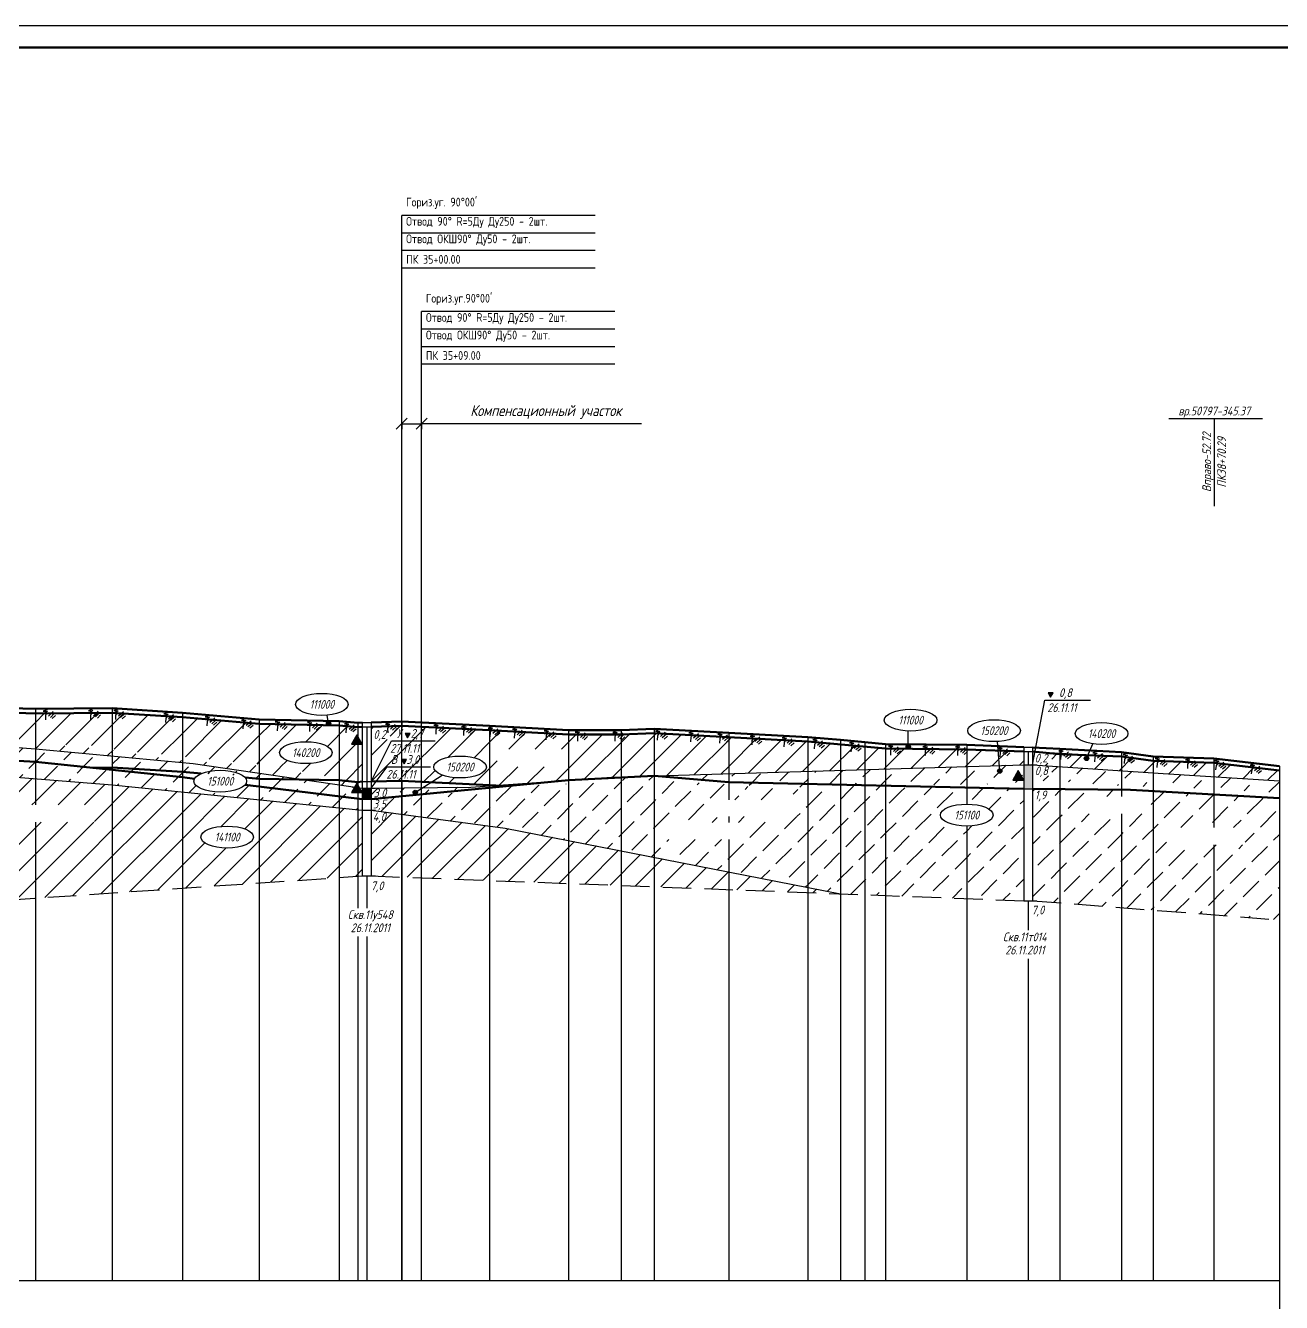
# Model space of a CAD drawing. Extents: x 0 to 1701, y -42 to 613.
# Drawn here: x 778.3 to 1064.5, y 322 to 613 of the extents above; entities that cross this region are included whole.
import ezdxf
from ezdxf import colors
from ezdxf.entities.mleader import LeaderData, LeaderLine
from ezdxf.enums import TextEntityAlignment as Align
from ezdxf.math import Vec2, Vec3

# ---------------------------------------------------------------- set-up
doc = ezdxf.new("R2010")
doc.units = 0
doc.linetypes.add('ИИ27003', pattern=[9.5, 6.5, -3])
for name, color, linetype, lineweight in [('ИИ_ГЕОЛОГИЯ_025', 7, 'Continuous', 25), ('ИИ_ГЕОЛОГИЯ_050', 7, 'Continuous', 50), ('ИИ_ОФОРМЛЕНИЕ_025', 7, 'Continuous', 25), ('ИИ_ПРОФИЛЬ_025', 7, 'Continuous', 25)]:
    doc.layers.add(name, color=color, linetype=linetype, lineweight=lineweight)
doc.layers.add('Профиль', color=7, linetype='Continuous')
doc.layers.add('ТХ-Л', color=140, linetype='Continuous')
doc.styles.add('VNIPISIMPLEXCUR', font='simplex.shx', dxfattribs={"width": 0.8, "oblique": 15})
doc.linetypes.add('ИИ27001', pattern='A,2.5,[1,3dservice.shx,S=1.85,R=180.00002,X=0,Y=0],2.5,-1', length=6)
doc.linetypes.add('ИИ27005', pattern='A,2.5,[1,3dservice.shx,S=1.85,R=180.00002,X=0,Y=0],2.5,-2,[4,3dservice.shx,S=0.5,R=0,X=0,Y=0],-2', length=9)
doc.dimstyles.new('ИИ-1000-м-dm$0', dxfattribs={"dimtxt": 2.5, "dimasz": 2.5, "dimexe": 1.25, "dimexo": 0, "dimgap": 1, "dimtad": 1, "dimtoh": 1, "dimzin": 1, "dimdsep": 46, "dimtxsty": 'VNIPISIMPLEXCUR', "dimblk": 'OBLIQUE', "dimcen": 2.5, "dimaunit": 1, "dimazin": 0, "dimtfac": 1, "dimtmove": 1, "dimatfit": 2, "dimfxl": 1, "dimarcsym": 0})
pattern_1 = [(45, (-26.376, -40.787), (-3, 3), [])]
pattern_2 = [(45, (-23.376, -40.787), (-3, 3), [5, -2])]

# ---------------------------------------------------------------- blocks, each defined once
blk = doc.blocks.new('ИИ03А2Х4')
at = {"color": 0, "linetype": 'Continuous', "lineweight": 25}
blk.add_lwpolyline([(0, 0), (0, 594), (1682, 594), (1682, 0)], close=True, dxfattribs=at)
at = {"color": 0, "linetype": 'Continuous', "lineweight": 50}
blk.add_lwpolyline([(20, 5), (20, 589), (1677, 589), (1677, 5)], close=True, dxfattribs=at)
at = {"color": 0, "linetype": 'Continuous', "style": 'VNIPISIMPLEXCUR', "oblique": 15, "width": 0.8, "flags": 8}
blk.add_attdef('FORMAT', text='', height=2.5, dxfattribs=at).set_placement((1677, 1.25), align=Align.RIGHT)
blk = doc.blocks.new('ИИ25020')
at = {"color": 0, "linetype": 'Continuous', "lineweight": 25}
blk.add_ellipse((0, 0), major_axis=(-6, 0), ratio=0.416667, dxfattribs=at)
at = {"color": 0, "linetype": 'Continuous', "style": 'VNIPISIMPLEXCUR', "oblique": 15, "width": 0.75}
blk.add_attdef('INDEX', text='', height=2, dxfattribs=at).set_placement((0, 0), align=Align.MIDDLE_CENTER)
blk = doc.blocks.new('ИИ25023')
at = {"linetype": 'Continuous', "lineweight": 25}
blk.add_hatch(color=0, dxfattribs=at).paths.add_polyline_path([(1.9, 1.7), (0.75, 1.7), (1.33, 0.7)])
at = {"color": 0, "linetype": 'Continuous', "lineweight": 25, "flags": 128}
blk.add_lwpolyline([(1.9, 1.7), (0.75, 1.7), (1.33, 0.7)], close=True, dxfattribs=at)
at = {"color": 0, "linetype": 'Continuous', "style": 'VNIPISIMPLEXCUR', "oblique": 15, "width": 0.8}
for tag, p in [('UGV', (2.55, 0.7)), ('DATE', (1.33, -2.7))]:
    blk.add_attdef(tag, p, '', height=2, dxfattribs=at)
blk = doc.blocks.new('ИИ16001')
at = {"linetype": 'Continuous', "lineweight": 25}
h = blk.add_hatch(color=0, dxfattribs=at)
edge = h.paths.add_edge_path()
edge.add_arc((0, 0), 0.5, 0, 360)
at = {"color": 0, "linetype": 'Continuous', "lineweight": 25}
blk.add_circle((0, 0), 0.5, dxfattribs=at)
blk = doc.blocks.new('ИИ25004')
at = {"linetype": 'Continuous', "lineweight": 25}
blk.add_hatch(color=0, dxfattribs=at).paths.add_polyline_path([(-2.5, 0), (0, 0), (-1.25, 2.17)])
at = {"color": 0, "linetype": 'Continuous', "lineweight": 25}
blk.add_lwpolyline([(-2.5, 0), (0, 0), (-1.25, 2.17)], close=True, dxfattribs=at)
blk = doc.blocks.new('ИИ25010')
at = {"color": 0, "linetype": 'Continuous', "lineweight": 25}
for points in [[(0, 0), (3, 0), (0.5, -1), (2.5, -1), (1, -2), (2, -2), (1.5, -3), (1.5, -5)], [(4.94, -1.23), (2.82, -3.35)], [(5.47, -2.12), (3.7, -3.88)], [(6, -3), (4.59, -4.41)]]:
    blk.add_lwpolyline(points, dxfattribs=at)
blk = doc.blocks.new('_Oblique')
at = {"color": 0, "linetype": 'ByBlock', "lineweight": -2}
blk.add_line((-0.5, -0.5), (0.5, 0.5), dxfattribs=at)
blk = doc.blocks.new('*D31')
at = {"layer": 'Defpoints', "color": 0, "transparency": 16777216}
for p in [(864.06, 522.4), (868.56, 522.4), (868.56, 522.22)]:
    blk.add_point(p, dxfattribs=at)
at = {"layer": 'ТХ-Л', "color": 0, "lineweight": -2, "transparency": 16777216}
for p, q in [((864.06, 522.4), (864.06, 520.97)), ((864.06, 522.22), (868.56, 522.22)), ((868.56, 522.4), (868.56, 520.97)), ((918.7, 522.22), (868.56, 522.22))]:
    blk.add_line(p, q, dxfattribs=at)
at = {"layer": 'ТХ-Л', "color": 0, "lineweight": -2, "transparency": 16777216, "xscale": 2.5, "yscale": 2.5, "zscale": 2.5, "rotation": 180}
blk.add_blockref('_Oblique', (864.06, 522.22), dxfattribs=at)
at = {"layer": 'ТХ-Л', "color": 0, "lineweight": -2, "transparency": 16777216, "xscale": 2.5, "yscale": 2.5, "zscale": 2.5}
blk.add_blockref('_Oblique', (868.56, 522.22), dxfattribs=at)
at = {"layer": 'ТХ-Л', "color": 0, "transparency": 16777216, "insert": (896.9, 524.89), "char_height": 2.5, "attachment_point": 5, "style": 'VNIPISIMPLEXCUR'}
blk.add_mtext('Компенсационный участок', dxfattribs=at)

msp = doc.modelspace()

# ---------------------------------------------------------------- hatches: boundary and pattern name
at = {"layer": 'ИИ_ГЕОЛОГИЯ_025'}
h = msp.add_hatch(dxfattribs=at)
h.set_pattern_fill('ИИ_СУГЛИНОК', color=256, pattern_type=2)
h.set_pattern_definition(pattern_1)
h.paths.add_polyline_path([(780.565, 456.225), (771.82, 456.472), (771.82, 449.012), (780.565, 448.922)])
h.paths.add_polyline_path([(771.82, 456.472), (771.623, 456.478), (764.065, 456.354), (764.065, 449.371), (768.402, 449.047), (771.82, 449.012)])
h.paths.add_polyline_path([(764.065, 456.354), (764.065, 456.575), (749.565, 457.125), (749.565, 450.453), (764.065, 449.371)])
h.paths.add_polyline_path([(749.565, 456.116), (731.815, 455.824), (731.815, 451.642), (743.72, 450.89), (749.565, 450.453)])
h = msp.add_hatch(dxfattribs=at)
h.set_pattern_fill('ИИ_СУГЛИНОК', color=256, pattern_type=2)
h.set_pattern_definition(pattern_1)
h.paths.add_polyline_path([(814.065, 455.375), (810.561, 455.594), (810.558, 455.588), (810.059, 455.622), (810.065, 455.625), (799.133, 456.309), (799.13, 456.304), (798.631, 456.338), (798.634, 456.34), (798.065, 456.375), (798.065, 448.15), (800.243, 447.697), (808.573, 446.969), (814.065, 446.403)])
h.paths.add_polyline_path([(805.559, 446.591), (800.243, 447.697), (798.065, 447.887), (798.065, 446.512), (814.065, 445.025), (814.065, 445.435), (814.021, 445.437)])
h.paths.add_polyline_path([(798.065, 447.887), (786.985, 448.856), (780.893, 448.918), (780.565, 448.874), (780.565, 448.139), (798.065, 446.512)])
h.paths.add_polyline_path([(798.065, 456.375), (791.219, 456.317), (791.018, 455.46, -0.3482192), (791.404, 454.973, -1), (790.404, 454.973, -0.4834383), (791.018, 455.46), (791.219, 456.317), (780.565, 456.225), (780.565, 448.922), (780.893, 448.918), (783.188, 449.229), (794.652, 448.86), (798.065, 448.15)])
h = msp.add_hatch(dxfattribs=at)
h.set_pattern_fill('ИИ_СУГЛИНОК', color=256, pattern_type=2)
h.set_pattern_definition(pattern_1)
h.paths.add_polyline_path([(831.565, 453.825), (814.065, 455.375), (814.065, 446.403), (831.565, 444.601)])
h.paths.add_polyline_path([(831.565, 444.292), (825.19, 444.813), (814.065, 445.435), (814.065, 445.025), (816.494, 444.799), (831.565, 442.602)])
h.paths.add_polyline_path([(836.33, 443.904), (831.565, 444.292), (831.565, 442.602), (841.644, 441.132), (846.039, 441.048), (844.543, 441.753)])
h.paths.add_polyline_path([(853.815, 440.34), (854.065, 439.907), (854.065, 440.521), (853.523, 440.626), (849.815, 440.975), (849.815, 439.941), (853.291, 439.434)])
h = msp.add_hatch(dxfattribs=at)
h.set_pattern_fill('ИИ_СУГЛИНОК', color=256, pattern_type=2)
h.set_pattern_definition(pattern_1)
h.paths.add_polyline_path([(855.065, 449.175), (854.065, 449.175), (854.065, 440.575), (855.065, 440.675)])
h.paths.add_polyline_path([(854.065, 449.175), (852.565, 449.175), (853.815, 451.34), (854.065, 450.907), (854.065, 453.075), (851.697, 453.298), (851.694, 453.293), (851.196, 453.337), (851.21, 453.344), (849.815, 453.475), (849.815, 441.347), (853.523, 440.626), (854.065, 440.575)])
h.paths.add_polyline_path([(849.815, 453.475), (847.664, 453.516, -0.3332355), (847.065, 453.528), (831.565, 453.825), (831.565, 444.601), (834.747, 444.273), (849.815, 441.347)])
edge = h.paths.add_edge_path(flags=16)
edge.add_ellipse((842.185, 447.272), major_axis=(-6, 0), ratio=0.4166667, start_angle=0, end_angle=360)
h.paths.add_polyline_path([(846.616, 448.412), (846.616, 446.132), (838.474, 446.132), (838.474, 448.412)], flags=0)
h.paths.add_polyline_path([(837.623, 445.906), (846.48, 445.638), (847.284, 448.638), (838.427, 448.906)], flags=8)
h = msp.add_hatch(dxfattribs=at)
h.set_pattern_fill('ИИ_СУГЛИНОК', color=256, pattern_type=2)
h.set_pattern_definition(pattern_1)
edge = h.paths.add_edge_path()
edge.add_line((884.065, 452.36), (883.944, 452.367))
edge.add_line((883.944, 452.367), (864.065, 453.375))
edge.add_line((864.065, 453.375), (861.079, 453.29))
edge.add_line((861.079, 453.29), (860.837, 452.786))
edge.add_line((860.837, 452.786), (860.84, 452.556))
edge.add_line((860.84, 452.556), (861.438, 452.556))
edge.add_line((861.438, 452.556), (861.438, 450.276))
edge.add_line((861.438, 450.276), (857.627, 450.276))
edge.add_line((857.627, 450.276), (857.627, 452.556))
edge.add_line((857.627, 452.556), (860.84, 452.556))
edge.add_line((860.84, 452.556), (860.837, 452.786))
edge.add_line((860.837, 452.786), (861.079, 453.29))
edge.add_line((861.079, 453.29), (857.065, 453.175))
edge.add_line((857.065, 453.175), (857.065, 440.675))
edge.add_line((857.065, 440.675), (864.065, 440.875))
edge.add_line((864.065, 440.875), (870.749, 440.541))
edge.add_line((870.749, 440.541), (873.277, 442.155))
edge.add_ellipse((877.336, 443.996), major_axis=(-6, 0), ratio=0.4166667, start_angle=0, end_angle=47.43029, ccw=False)
edge.add_ellipse((877.336, 443.996), major_axis=(-6, 0), ratio=0.4166667, start_angle=47.43029, end_angle=360, ccw=False)
edge.add_line((873.277, 442.155), (870.749, 440.541))
edge.add_line((870.749, 440.541), (884.065, 439.875))
edge.add_line((884.065, 439.875), (884.065, 452.36))
h.paths.add_polyline_path([(865.97, 451.66), (865.392, 450.66), (864.815, 451.66)], flags=16)
h.paths.add_polyline_path([(865.139, 445.713), (864.561, 444.713), (863.984, 445.713)], flags=0)
h.paths.add_polyline_path([(860.774, 446.894), (870.383, 446.626), (871.187, 449.626), (861.578, 449.894)], flags=24)
h.paths.add_polyline_path([(862.155, 449.843), (870.736, 449.524), (871.693, 453.096), (863.112, 453.415)], flags=9)
h.paths.add_polyline_path([(859.906, 440.991), (869.516, 440.723), (870.32, 443.723), (860.71, 443.991)], flags=24)
h.paths.add_polyline_path([(861.043, 443.896), (869.853, 443.577), (870.81, 447.148), (862, 447.467)], flags=24)
h.paths.add_polyline_path([(856.732, 449.6), (861.274, 449.281), (862.231, 452.852), (857.689, 453.171)], flags=9)
h = msp.add_hatch(dxfattribs=at)
h.set_pattern_fill('ИИ_СУГЛИНОК', color=256, pattern_type=2)
h.set_pattern_definition(pattern_1)
h.paths.add_polyline_path([(884.065, 452.36), (884.065, 439.875), (885.428, 439.803), (902.065, 440.97), (902.065, 451.425)])
h.paths.add_polyline_path([(900.886, 448.065), (900.886, 444.063), (885.817, 444.063), (885.817, 448.065)], flags=16)
h.paths.add_polyline_path([(887.291, 444.331), (889.048, 444.197), (889.45, 445.697), (887.692, 445.831)], flags=8)
h.paths.add_polyline_path([(885.593, 444.251), (900.335, 443.894), (901.407, 447.894), (886.664, 448.251)], flags=24)
h = msp.add_hatch(dxfattribs=at)
h.set_pattern_fill('ИИ_СУГЛИНОК', color=256, pattern_type=2)
h.set_pattern_definition(pattern_1)
h.paths.add_polyline_path([(921.56, 451.675), (914.065, 451.375), (914.065, 441.723), (921.56, 441.952)])
h.paths.add_polyline_path([(914.065, 451.375), (904.114, 451.417), (903.848, 451.413), (903.854, 451.418), (902.065, 451.425), (902.065, 440.97), (911.82, 441.654), (914.065, 441.723)])
h = msp.add_hatch(dxfattribs=at)
h.set_pattern_fill('ИИ_СУГЛИНОК', color=256, pattern_type=2)
h.set_pattern_definition(pattern_1)
h.paths.add_polyline_path([(938.565, 450.775), (938.53, 450.776), (921.56, 451.675), (921.56, 441.952), (938.565, 442.471)])
h = msp.add_hatch(dxfattribs=at)
h.set_pattern_fill('ИИ_СУПЕСЬ', color=256, pattern_type=2)
h.set_pattern_definition(pattern_2)
h.paths.add_polyline_path([(764.065, 446.155), (756.622, 446.579), (749.565, 447.174), (749.565, 443.675), (751.458, 443.675), (764.065, 442.664)])
h.paths.add_polyline_path([(764.065, 447.904), (752.065, 448.128), (749.565, 448.169), (749.565, 447.174), (756.622, 446.579), (764.065, 446.155)])
h.paths.add_polyline_path([(764.065, 449.092), (760.811, 449.125), (749.565, 449.225), (749.565, 448.169), (752.065, 448.128), (764.065, 447.904)])
h.paths.add_polyline_path([(749.565, 450.453), (749.565, 449.225), (760.811, 449.125), (764.065, 449.092), (764.065, 449.371)])
h.paths.add_polyline_path([(771.82, 448.792), (768.402, 449.047), (764.065, 449.092), (764.065, 447.904), (771.82, 447.76)])
h.paths.add_polyline_path([(771.82, 447.76), (764.065, 447.904), (764.065, 446.155), (771.82, 445.713)])
h.paths.add_polyline_path([(771.82, 445.713), (764.065, 446.155), (764.065, 442.664), (771.82, 442.041)])
h.paths.add_polyline_path([(780.565, 448.139), (777.067, 448.4), (772.279, 447.751), (771.82, 447.76), (771.82, 445.713), (780.565, 445.215)])
h.paths.add_polyline_path([(780.565, 445.215), (771.82, 445.713), (771.82, 442.041), (780.565, 441.339)])
h = msp.add_hatch(dxfattribs=at)
h.set_pattern_fill('ИИ_СУГЛИНОК', color=256, pattern_type=2)
h.set_pattern_definition(pattern_1)
h.paths.add_polyline_path([(974.315, 448.225), (969.565, 448.653), (969.565, 443.418), (974.315, 443.563)])
h.paths.add_polyline_path([(969.565, 448.653), (964.065, 449.149), (964.065, 443.25), (969.565, 443.418)])
h.paths.add_polyline_path([(964.065, 449.149), (956.565, 449.825), (956.565, 443.021), (964.065, 443.25)])
h.paths.add_polyline_path([(956.565, 449.825), (946.301, 450.367), (946.234, 449.58, -0.3896896), (946.692, 449.082, -1), (945.692, 449.082, -0.4391703), (946.234, 449.58), (946.301, 450.367), (938.565, 450.775), (938.565, 442.471), (956.565, 443.021)])
h = msp.add_hatch(dxfattribs=at)
h.set_pattern_fill('ИИ_СУГЛИНОК', color=256, pattern_type=2)
h.set_pattern_definition(pattern_1)
h.paths.add_polyline_path([(1005.815, 447.525), (999.977, 447.744), (1000.226, 444.355), (1005.815, 444.525)])
h.paths.add_polyline_path([(999.977, 447.744), (992.815, 448.011), (992.815, 444.128), (1000.226, 444.355)])
h.paths.add_polyline_path([(992.815, 448.011), (992.707, 448.015), (979.711, 448.164, -0.2477836), (979.244, 448.169), (974.315, 448.225), (974.315, 443.563), (992.815, 444.128)])
h = msp.add_hatch(dxfattribs=at)
h.set_pattern_fill('ИИ_СУПЕСЬ', color=256, pattern_type=2)
h.set_pattern_definition(pattern_2)
h.paths.add_polyline_path([(798.065, 446.512), (780.565, 448.139), (780.565, 445.215), (793.61, 443.837), (798.065, 443.875)])
h.paths.add_polyline_path([(798.065, 443.366), (780.565, 445.215), (780.565, 441.339), (798.065, 439.935)])
h.paths.add_polyline_path([(814.065, 445.025), (798.065, 446.512), (798.065, 443.875), (814.065, 442.875)])
h.paths.add_polyline_path([(814.065, 441.676), (798.065, 443.366), (798.065, 439.935), (814.065, 438.318)])
h = msp.add_hatch(dxfattribs=at)
h.set_pattern_fill('ИИ_СУГЛИНОК', color=256, pattern_type=2)
h.set_pattern_definition(pattern_1)
h.paths.add_polyline_path([(1064.065, 443.175), (1058.096, 443.874), (1057.575, 443.93), (1057.584, 443.934), (1049.89, 444.835), (1049.434, 444.884), (1049.441, 444.888), (1049.12, 444.925), (1049.12, 441.801), (1064.065, 440.88)])
h.paths.add_polyline_path([(1049.12, 444.925), (1043.411, 445.132), (1043.402, 445.116), (1042.903, 445.138), (1042.922, 445.15), (1036.489, 445.383), (1036.483, 445.372), (1035.983, 445.394), (1035.994, 445.401), (1035.315, 445.425), (1035.315, 442.666), (1037.61, 442.51), (1049.12, 441.801)])
h.paths.add_polyline_path([(1035.315, 445.425), (1029.123, 446.237), (1029.114, 446.223), (1028.618, 446.286), (1028.645, 446.299), (1028.065, 446.375), (1028.065, 443.156), (1033.449, 442.792, -0.5340911), (1034.278, 442.736), (1035.315, 442.666)])
h.paths.add_polyline_path([(1028.065, 446.375), (1020.422, 446.663), (1020.313, 446.42, -0.2962531), (1020.61, 445.963, -1), (1019.61, 445.963, -0.5429085), (1020.313, 446.42), (1020.422, 446.663), (1014.065, 446.902), (1014.065, 444.103), (1028.065, 443.156)])
h.paths.add_polyline_path([(1014.065, 446.902), (1012.172, 447.091), (1012.172, 444.888), (1008.36, 444.888), (1008.36, 447.168), (1011.401, 447.168), (1008.369, 447.47), (1007.815, 444.525), (1011.45, 444.279), (1012.198, 444.279), (1012.198, 444.229), (1014.065, 444.103)])
h.paths.add_polyline_path([(1007.465, 444.211), (1012.008, 443.892), (1012.965, 447.464), (1008.422, 447.783)], flags=9)
h = msp.add_hatch(dxfattribs=at)
h.set_pattern_fill('ИИ_СУГЛИНОК', color=256, pattern_type=2)
h.set_pattern_definition(pattern_1)
h.paths.add_polyline_path([(749.565, 443.675), (731.815, 443.675), (731.815, 439.228), (746.028, 411.783), (749.565, 412.023)])
h.paths.add_polyline_path([(764.065, 442.664), (751.458, 443.675), (749.565, 443.675), (749.565, 412.023), (764.065, 413.006)])
h.paths.add_polyline_path([(771.82, 442.041), (764.065, 442.664), (764.065, 413.006), (771.82, 413.532)])
h.paths.add_polyline_path([(780.565, 441.339), (771.82, 442.041), (771.82, 413.532), (780.565, 414.124), (780.565, 431.457), (776.072, 431.457), (776.072, 435.362), (780.565, 435.362)])
h = msp.add_hatch(dxfattribs=at)
h.set_pattern_fill('ИИ_СУПЕСЬ', color=256, pattern_type=2)
h.set_pattern_definition(pattern_2)
h.paths.add_polyline_path([(814.065, 442.875), (798.065, 443.875), (798.065, 443.366), (814.065, 441.676)])
edge = h.paths.add_edge_path()
edge.add_line((816.494, 444.799), (814.065, 445.025))
edge.add_line((814.065, 445.025), (814.065, 442.875))
edge.add_line((814.065, 442.875), (818.349, 442.496))
edge.add_ellipse((822.682, 440.767), major_axis=(-6, 0), ratio=0.4166667, start_angle=199.76228, end_angle=316.23609, ccw=False)
edge.add_line((828.329, 441.612), (831.565, 441.325))
edge.add_line((831.565, 441.325), (831.565, 442.602))
edge.add_line((831.565, 442.602), (816.494, 444.799))
h.paths.add_polyline_path([(831.565, 442.602), (816.494, 444.799), (814.065, 445.025), (814.065, 442.875), (814.065, 441.676), (814.065, 438.318), (831.565, 436.55)])
edge = h.paths.add_edge_path(flags=16)
edge.add_ellipse((822.682, 440.767), major_axis=(-6, 0), ratio=0.4166667, start_angle=0, end_angle=360)
h.paths.add_polyline_path([(818.262, 439.401), (826.834, 439.133), (827.638, 442.133), (819.066, 442.401)], flags=8)
h = msp.add_hatch(dxfattribs=at)
h.set_pattern_fill('ИИ_СУПЕСЬ', color=256, pattern_type=2)
h.set_pattern_definition(pattern_2)
edge = h.paths.add_edge_path()
edge.add_line((816.494, 444.799), (814.065, 445.025))
edge.add_line((814.065, 445.025), (814.065, 442.875))
edge.add_line((814.065, 442.875), (818.349, 442.496))
edge.add_ellipse((822.682, 440.767), major_axis=(-6, 0), ratio=0.4166667, start_angle=199.76228, end_angle=316.23609, ccw=False)
edge.add_line((828.329, 441.612), (831.565, 441.325))
edge.add_line((831.565, 441.325), (831.565, 442.602))
edge.add_line((831.565, 442.602), (816.494, 444.799))
edge = h.paths.add_edge_path()
edge.add_line((831.565, 441.325), (828.329, 441.612))
edge.add_ellipse((822.682, 440.767), major_axis=(-6, 0), ratio=0.4166667, start_angle=160.56471, end_angle=199.76228, ccw=False)
edge.add_line((828.34, 439.935), (831.565, 439.541))
edge.add_line((831.565, 439.541), (831.565, 441.325))
h = msp.add_hatch(dxfattribs=at)
h.set_pattern_fill('ИИ_СУПЕСЬ', color=256, pattern_type=2)
h.set_pattern_definition(pattern_2)
h.paths.add_polyline_path([(847.748, 440.242), (841.644, 441.132), (831.565, 441.325), (831.565, 439.541), (849.815, 437.316), (849.815, 439.268)])
h.paths.add_polyline_path([(849.815, 437.316), (831.565, 439.541), (831.565, 436.55), (849.815, 434.706)])
h.paths.add_polyline_path([(854.065, 436.797), (849.815, 437.316), (849.815, 434.706), (854.065, 434.276)])
h.paths.add_polyline_path([(854.065, 437.971), (853.127, 438.175), (852.565, 438.175), (852.628, 438.284), (851.275, 438.579), (849.815, 439.268), (849.815, 437.316), (854.065, 436.797)])
h.paths.add_polyline_path([(853.291, 439.434), (849.815, 439.941), (849.815, 439.268), (851.275, 438.579), (852.628, 438.284)])
h.paths.add_polyline_path([(831.565, 442.602), (831.565, 441.325), (841.644, 441.132)])
h = msp.add_hatch(dxfattribs=at)
h.set_pattern_fill('ИИ_СУПЕСЬ', color=256, pattern_type=2)
h.set_pattern_definition(pattern_2)
h.paths.add_polyline_path([(938.565, 442.471), (921.56, 441.952), (938.565, 440.534)])
h.paths.add_polyline_path([(956.565, 443.021), (938.565, 442.471), (938.565, 440.534), (956.565, 440.13)])
h.paths.add_polyline_path([(956.565, 438.811), (946.173, 439.2), (938.565, 439.987), (938.565, 436.517), (954.18, 436.517), (954.18, 432.69), (938.565, 432.69), (938.565, 431.381), (940.809, 431.381), (940.809, 427.476), (938.565, 427.476), (938.565, 420.11), (956.565, 416.581)])
h = msp.add_hatch(dxfattribs=at)
h.set_pattern_fill('ИИ_СУПЕСЬ', color=256, pattern_type=2)
h.set_pattern_definition(pattern_2)
h.paths.add_polyline_path([(956.565, 440.13), (938.565, 440.534), (938.565, 440.073), (953.024, 439.366), (956.565, 439.427)])
h.paths.add_polyline_path([(964.065, 443.25), (956.565, 443.021), (956.565, 440.13), (964.065, 439.962)])
h.paths.add_polyline_path([(964.065, 439.557), (956.565, 439.427), (956.565, 438.811), (964.065, 438.53)])
h.paths.add_polyline_path([(969.565, 439.651), (964.065, 439.557), (964.065, 438.53), (964.77, 438.504), (969.565, 438.441)])
h.paths.add_polyline_path([(969.565, 443.418), (964.065, 443.25), (964.065, 439.962), (969.565, 439.838)])
h.paths.add_polyline_path([(974.315, 443.563), (969.565, 443.418), (969.565, 439.838), (974.286, 439.733), (974.315, 439.733)])
h.paths.add_polyline_path([(974.315, 439.732), (974.286, 439.733), (969.565, 439.651), (969.565, 438.441), (974.315, 438.378)])
h = msp.add_hatch(dxfattribs=at)
h.set_pattern_fill('ИИ_СУПЕСЬ', color=256, pattern_type=2)
h.set_pattern_definition(pattern_2)
edge = h.paths.add_edge_path()
edge.add_ellipse((992.815, 433.045), major_axis=(-6, 0), ratio=0.4166667, start_angle=270, end_angle=450, ccw=False)
edge.add_line((992.815, 435.545), (992.815, 439.081))
edge.add_line((992.815, 439.081), (982.438, 438.272))
edge.add_line((982.438, 438.272), (974.315, 438.378))
edge.add_line((974.315, 438.378), (974.315, 414.722))
edge.add_line((974.315, 414.722), (992.815, 414.019))
edge.add_line((992.815, 414.019), (992.815, 430.545))
h.paths.add_polyline_path([(992.815, 439.081), (992.815, 439.317), (974.315, 439.732), (974.315, 438.378), (982.438, 438.272)])
h.paths.add_polyline_path([(992.815, 444.128), (974.315, 443.563), (974.315, 439.733), (977.623, 439.79), (992.815, 440.01)])
h.paths.add_polyline_path([(999.821, 443.072, -0.3928187), (1000.284, 443.571), (1000.226, 444.355), (992.815, 444.128), (992.815, 440.01), (1001.368, 440.134), (1001.653, 440.135), (1005.815, 440.809), (1005.815, 441.025), (1003.315, 441.025), (1004.565, 443.19), (1005.815, 441.025), (1005.815, 444.525), (1000.226, 444.355), (1000.284, 443.571, -0.435937), (1000.821, 443.072, -1)])
h.paths.add_polyline_path([(1005.815, 439.025), (995.158, 439.264), (982.438, 438.272), (974.315, 438.378), (974.315, 414.722), (992.815, 414.019), (1005.815, 413.525)])
edge = h.paths.add_edge_path(flags=16)
edge.add_ellipse((992.815, 433.045), major_axis=(-6, 0), ratio=0.4166667, start_angle=0, end_angle=360)
h.paths.add_polyline_path([(988.538, 431.679), (996.824, 431.411), (997.627, 434.411), (989.342, 434.679)], flags=8)
h = msp.add_hatch(color=256, dxfattribs=at)
h.dxf.hatch_style = 1
h.paths.add_polyline_path([(1007.815, 444.525), (1005.815, 444.525), (1005.815, 439.025), (1007.815, 439.025)])
h = msp.add_hatch(dxfattribs=at)
h.set_pattern_fill('ИИ_СУПЕСЬ', color=256, pattern_type=2)
h.set_pattern_definition(pattern_2)
h.paths.add_polyline_path([(1014.065, 444.103), (1012.198, 444.229), (1012.198, 441.999), (1008.36, 441.999), (1008.36, 444.279), (1011.45, 444.279), (1007.815, 444.525), (1007.815, 440.826), (1013.356, 440.826), (1014.065, 440.768)])
h.paths.add_polyline_path([(1028.065, 443.156), (1014.065, 444.103), (1014.065, 440.768), (1025.326, 439.854), (1028.065, 439.753)])
h.paths.add_polyline_path([(1014.065, 438.962), (1007.815, 439.025), (1007.815, 413.525), (1014.065, 413.042)])
h.paths.add_polyline_path([(1011.817, 436.501), (1008.563, 436.501), (1008.563, 438.781), (1011.817, 438.781)], flags=16)
h.paths.add_polyline_path([(1007.465, 441.323), (1012.008, 441.004), (1012.965, 444.575), (1008.422, 444.894)], flags=9)
h.paths.add_polyline_path([(1007.465, 435.824), (1011.627, 435.505), (1012.584, 439.077), (1008.422, 439.396)], flags=9)
h = msp.add_hatch(dxfattribs=at)
h.set_pattern_fill('ИИ_СУПЕСЬ', color=256, pattern_type=2)
h.set_pattern_definition(pattern_2)
h.paths.add_polyline_path([(1033.844, 441.986, -0.4142136), (1033.344, 442.486, -0.1658005), (1033.449, 442.792), (1028.065, 443.156), (1028.065, 439.753), (1033.844, 439.539)])
h.paths.add_polyline_path([(1049.12, 441.801), (1037.61, 442.51), (1035.315, 442.666), (1035.315, 439.485), (1049.12, 438.975)])
h.paths.add_polyline_path([(1064.065, 440.88), (1049.12, 441.801), (1049.12, 438.975), (1052.252, 438.859), (1064.065, 438.061)])
h = msp.add_hatch(dxfattribs=at)
h.set_pattern_fill('ИИ_СУГЛИНОК', color=256, pattern_type=2)
h.set_pattern_definition(pattern_1)
h.paths.add_polyline_path([(798.065, 439.935), (780.565, 441.339), (780.565, 435.362), (794.021, 435.362), (794.021, 431.457), (780.565, 431.457), (780.565, 414.124), (798.065, 415.311)])
h.paths.add_polyline_path([(814.065, 438.318), (798.065, 439.935), (798.065, 415.311), (814.065, 416.396)])
h = msp.add_hatch(dxfattribs=at)
h.set_pattern_fill('ИИ_СУПЕСЬ', color=256, pattern_type=2)
h.set_pattern_definition(pattern_2)
h.paths.add_polyline_path([(864.065, 436.917), (861.247, 437.074), (857.065, 436.675), (857.065, 434.175), (864.065, 433.241)])
h.paths.add_polyline_path([(864.065, 439.246), (857.065, 439.175), (857.065, 437.317), (857.124, 437.304), (861.247, 437.074), (864.065, 437.343)])
h.paths.add_polyline_path([(878.631, 438.734), (883.381, 439.66), (879.758, 439.406), (868.795, 439.294), (867.54, 438.493, -0.142975), (867.619, 438.224, -1), (866.619, 438.224, -0.7498195), (867.54, 438.493), (868.795, 439.294), (864.065, 439.246), (864.065, 437.343)])
h.paths.add_polyline_path([(884.065, 439.252), (878.631, 438.734), (871.234, 437.291), (864.179, 436.911), (864.065, 436.917), (864.065, 433.241), (884.065, 430.572)])
h.paths.add_polyline_path([(856.78, 436.281), (861.322, 435.962), (862.279, 439.534), (857.736, 439.853)], flags=9)
h.paths.add_polyline_path([(856.648, 433.753), (861.191, 433.434), (862.148, 437.006), (857.605, 437.325)], flags=9)
h.paths.add_polyline_path([(856.579, 430.855), (861.122, 430.536), (862.079, 434.108), (857.536, 434.427)], flags=9)
h = msp.add_hatch(dxfattribs=at)
h.set_pattern_fill('ИИ_СУПЕСЬ', color=256, pattern_type=2)
h.set_pattern_definition(pattern_2)
h.paths.add_polyline_path([(902.065, 440.151), (888.777, 439.702), (884.065, 439.252), (884.065, 430.572), (887.594, 430.101), (902.065, 427.264)])
h.paths.add_polyline_path([(914.065, 440.557), (902.065, 440.151), (902.065, 427.264), (914.065, 424.912)])
h.paths.add_polyline_path([(921.56, 440.794), (921.238, 440.8), (914.065, 440.557), (914.065, 424.912), (921.56, 423.443)])
h.paths.add_polyline_path([(921.56, 441.952), (914.065, 441.574), (914.065, 440.929), (921.238, 440.8), (921.56, 440.811)])
h = msp.add_hatch(dxfattribs=at)
h.set_pattern_fill('ИИ_СУПЕСЬ', color=256, pattern_type=2)
h.set_pattern_definition(pattern_2)
h.paths.add_polyline_path([(934.966, 436.517), (938.565, 436.517), (938.565, 439.987), (936.971, 440.151), (925.147, 440.73), (921.56, 440.794), (921.56, 423.443), (938.565, 420.11), (938.565, 427.476), (922.861, 427.476), (922.861, 431.381), (938.565, 431.381), (938.565, 432.69), (934.966, 432.69)])
h = msp.add_hatch(dxfattribs=at)
h.set_pattern_fill('ИИ_СУГЛИНОК', color=256, pattern_type=2)
h.set_pattern_definition(pattern_1)
h.paths.add_polyline_path([(831.565, 436.55), (814.065, 438.318), (814.065, 416.396), (831.565, 417.582)])
edge = h.paths.add_edge_path(flags=16)
edge.add_ellipse((824.253, 428.031), major_axis=(-6, 0), ratio=0.4166667, start_angle=0, end_angle=360)
h.paths.add_polyline_path([(849.815, 434.706), (831.565, 436.55), (831.565, 417.582), (849.815, 418.819)])
h.paths.add_polyline_path([(854.065, 434.276), (849.815, 434.706), (849.815, 418.819), (854.065, 419.107)])
h.paths.add_polyline_path([(855.065, 434.175), (854.065, 434.276), (854.065, 419.107), (855.065, 419.175)])
h = msp.add_hatch(color=256, dxfattribs=at)
h.dxf.hatch_style = 1
h.paths.add_polyline_path([(857.065, 439.175), (855.065, 439.175), (855.065, 436.675), (857.065, 436.675)])
h = msp.add_hatch(dxfattribs=at)
h.set_pattern_fill('ИИ_СУПЕСЬ', color=256, pattern_type=2)
h.set_pattern_definition(pattern_2)
h.paths.add_polyline_path([(964.065, 438.53), (956.565, 438.811), (956.565, 416.581), (964.065, 415.111)])
h.paths.add_polyline_path([(969.565, 438.441), (964.77, 438.504), (964.065, 438.53), (964.065, 415.111), (969.565, 414.902)])
h.paths.add_polyline_path([(974.315, 438.378), (969.565, 438.441), (969.565, 414.902), (974.315, 414.722)])
h = msp.add_hatch(dxfattribs=at)
h.set_pattern_fill('ИИ_СУПЕСЬ', color=256, pattern_type=2)
h.set_pattern_definition(pattern_2)
edge = h.paths.add_edge_path()
edge.add_ellipse((992.815, 433.045), major_axis=(-6, 0), ratio=0.4166667, start_angle=270, end_angle=450, ccw=False)
edge.add_line((992.815, 435.545), (992.815, 439.081))
edge.add_line((992.815, 439.081), (982.438, 438.272))
edge.add_line((982.438, 438.272), (974.315, 438.378))
edge.add_line((974.315, 438.378), (974.315, 414.722))
edge.add_line((974.315, 414.722), (992.815, 414.019))
edge.add_line((992.815, 414.019), (992.815, 430.545))
h = msp.add_hatch(dxfattribs=at)
h.set_pattern_fill('ИИ_СУПЕСЬ', color=256, pattern_type=2)
h.set_pattern_definition(pattern_2)
h.paths.add_polyline_path([(1028.065, 433.292), (1018.775, 433.292), (1018.775, 437.294), (1028.065, 437.294), (1028.065, 438.822), (1014.065, 438.962), (1014.065, 413.042), (1028.065, 411.959)])
h = msp.add_hatch(dxfattribs=at)
h.set_pattern_fill('ИИ_СУПЕСЬ', color=256, pattern_type=2)
h.set_pattern_definition(pattern_2)
h.paths.add_polyline_path([(1035.315, 438.509), (1033.844, 438.592), (1033.844, 437.294), (1033.844, 433.292), (1028.065, 433.292), (1028.065, 411.959), (1035.315, 411.399)])
h.paths.add_polyline_path([(1049.12, 437.727), (1035.315, 438.509), (1035.315, 411.399), (1049.12, 410.331), (1049.12, 426.281), (1038.317, 426.281), (1038.317, 430.186), (1049.12, 430.186)])
h.paths.add_polyline_path([(1064.065, 436.881), (1049.12, 437.727), (1049.12, 430.186), (1056.266, 430.186), (1056.266, 426.281), (1049.12, 426.281), (1049.12, 410.331), (1064.065, 409.175)])
h = msp.add_hatch(dxfattribs=at)
h.set_pattern_fill('ИИ_СУГЛИНОК', color=256, pattern_type=2)
h.set_pattern_definition(pattern_1)
h.paths.add_polyline_path([(864.065, 433.241), (857.065, 434.175), (857.065, 419.175), (864.065, 418.909)])
h.paths.add_polyline_path([(884.065, 430.572), (864.065, 433.241), (864.065, 418.909), (884.065, 418.15)])
h.paths.add_polyline_path([(902.065, 427.264), (887.594, 430.101), (884.065, 430.572), (884.065, 418.15), (902.065, 417.466)])
h.paths.add_polyline_path([(914.065, 424.912), (902.065, 427.264), (902.065, 417.466), (914.065, 417.01)])
h.paths.add_polyline_path([(921.56, 423.443), (914.065, 424.912), (914.065, 417.01), (921.56, 416.726)])
h.paths.add_polyline_path([(921.56, 423.443), (921.56, 416.726), (964.065, 415.111)])
h.paths.add_polyline_path([(856.579, 430.855), (861.122, 430.536), (862.079, 434.108), (857.536, 434.427)], flags=9)

# ---------------------------------------------------------------- linework, layer by layer
at = {"layer": 'ИИ_ГЕОЛОГИЯ_025', "flags": 128}
for points in [[(707.565, 458.175), (714.065, 458.325), (731.815, 458.125), (749.565, 457.125), (764.065, 456.575), (771.82, 456.475), (780.565, 456.225), (798.065, 456.375), (814.065, 455.375), (831.565, 453.825), (849.815, 453.475), (854.065, 453.075), (855.065, 453.175)], [(1007.815, 444.525), (1010.582, 459.237), (1021.025, 459.237)], [(847.372, 453.922), (847.075, 455.827)], [(855.065, 454.175), (858.065, 454.175)], [(707.565, 453.175), (743.72, 450.89), (780.565, 448.139), (816.494, 444.799), (855.065, 439.175)], [(855.065, 453.175), (858.065, 453.175)], [(856.065, 453.175), (856.065, 439.175)], [(857.065, 453.175), (864.065, 453.375), (884.065, 452.375), (902.065, 451.425), (914.065, 451.375), (921.56, 451.675), (938.565, 450.825), (956.565, 449.825), (964.065, 449.175), (969.565, 448.675), (974.315, 448.225), (992.815, 448.075), (1005.815, 447.525)], [(979.483, 448.608), (979.483, 452.192)], [(857.065, 440.675), (861.721, 449.96), (871.632, 449.96)], [(1000.321, 443.072), (999.825, 449.805)], [(1005.815, 448.525), (1008.815, 448.525)], [(1020.11, 445.963), (1021.579, 449.263)], [(1005.815, 447.525), (1008.815, 447.525)], [(1006.815, 447.525), (1006.815, 444.525)], [(1007.815, 447.525), (1014.065, 447.175), (1028.065, 446.375), (1035.315, 445.425), (1049.12, 444.925), (1064.065, 443.175)], [(707.565, 443.675), (751.458, 443.675), (798.065, 439.935), (855.065, 434.175)], [(857.065, 439.175), (879.758, 439.406), (911.82, 441.654), (1005.815, 444.525)], [(857.065, 439.175), (860.735, 444.011), (870.638, 444.011)], [(1005.815, 444.525), (1008.815, 444.525)], [(1007.815, 444.525), (1037.61, 442.51), (1064.065, 440.88)], [(855.065, 440.675), (858.065, 440.675)], [(867.119, 438.224), (873.277, 442.155)], [(855.065, 439.175), (858.065, 439.175)], [(855.065, 436.675), (858.065, 436.675)], [(1005.815, 439.025), (1008.815, 439.025)], [(855.065, 434.175), (858.065, 434.175)], [(857.065, 434.175), (887.594, 430.101), (964.065, 415.111)], [(855.065, 419.175), (858.065, 419.175)], [(1005.815, 413.525), (1008.815, 413.525)]]:
    msp.add_lwpolyline(points, dxfattribs=at)
at = {"layer": 'ИИ_ГЕОЛОГИЯ_025', "linetype": 'Continuous', "flags": 128}
for points in [[(855.065, 454.175), (855.065, 419.175)], [(857.065, 454.175), (857.065, 419.175)], [(1005.815, 448.525), (1005.815, 413.525)], [(1007.815, 448.525), (1007.815, 413.525)]]:
    msp.add_lwpolyline(points, dxfattribs=at)
at = {"layer": 'ИИ_ГЕОЛОГИЯ_025', "linetype": 'ИИ27003', "flags": 128}
for points in [[(707.565, 409.175), (855.065, 419.175)], [(857.065, 419.175), (1005.815, 413.525)], [(1007.815, 413.525), (1064.065, 409.175)]]:
    msp.add_lwpolyline(points, dxfattribs=at)
at = {"layer": 'ИИ_ГЕОЛОГИЯ_050', "linetype": 'ИИ27001', "flags": 128}
for points in [[(707.565, 459.175), (714.065, 459.325), (731.815, 459.125), (749.565, 458.125), (764.065, 457.575), (771.82, 457.475), (780.565, 457.225), (798.065, 457.375), (814.065, 456.375), (831.565, 454.825), (849.815, 454.475), (854.065, 454.075), (855.065, 454.175)], [(855.065, 453.175), (854.065, 453.075), (849.815, 453.475), (831.565, 453.825), (814.065, 455.375), (798.065, 456.375), (780.565, 456.225), (771.623, 456.478), (749.565, 457.125), (731.815, 458.125), (714.065, 458.325), (707.565, 458.175)], [(857.065, 454.175), (864.065, 454.375), (884.065, 453.375), (902.065, 452.425), (914.065, 452.375), (921.56, 452.675), (938.565, 451.825), (956.565, 450.825), (964.065, 450.175), (969.565, 449.675), (974.315, 449.225), (992.815, 449.075), (1005.815, 448.525)], [(1005.815, 447.525), (992.707, 448.015), (974.315, 448.225), (956.565, 449.825), (938.53, 450.776), (921.56, 451.675), (914.065, 451.375), (902.065, 451.425), (883.944, 452.367), (864.065, 453.375), (857.065, 453.175)], [(707.565, 449.088), (731.815, 448.671), (756.622, 446.579), (780.565, 445.215), (814.065, 441.676), (816.84, 441.337)], [(1007.815, 448.477), (1014.065, 448.175), (1028.065, 447.375), (1035.315, 446.425), (1049.12, 445.925), (1064.065, 444.175)], [(1064.065, 443.175), (1049.12, 444.925), (1035.315, 445.425), (1028.065, 446.375), (1014.065, 446.902), (1007.815, 447.525)], [(828.34, 439.935), (855.065, 436.675)], [(857.065, 436.675), (902.065, 440.97), (921.56, 441.952), (938.565, 440.534), (1005.815, 439.025)], [(1007.815, 439.025), (1030.159, 438.8), (1064.065, 436.881)]]:
    msp.add_lwpolyline(points, dxfattribs=at)
at = {"layer": 'ИИ_ГЕОЛОГИЯ_050', "linetype": 'ИИ27005', "flags": 128}
for points in [[(818.349, 442.496), (814.065, 442.875), (798.065, 443.875), (793.61, 443.837)], [(855.065, 440.675), (854.065, 440.575), (849.815, 440.975), (831.565, 441.325), (828.329, 441.612)], [(888.268, 439.653), (884.065, 439.875), (864.065, 440.875), (857.065, 440.675)]]:
    msp.add_lwpolyline(points, dxfattribs=at)
at = {"layer": 'ИИ_ПРОФИЛЬ_025', "flags": 128}
for points in [[(1038.848, 523.425), (1060.238, 523.425)], [(1049.21, 523.425), (1049.21, 503.425)], [(771.82, 457.475), (780.565, 457.225), (798.065, 457.375), (814.065, 456.375), (831.565, 454.825), (849.815, 454.475), (854.065, 454.075), (856.065, 454.175), (864.065, 454.375), (884.065, 453.375), (902.065, 452.425), (914.065, 452.375), (921.56, 452.675), (938.565, 451.825), (956.565, 450.825), (964.065, 450.175), (969.565, 449.675), (974.315, 449.225), (992.815, 449.075), (1006.815, 448.525), (1014.065, 448.175), (1028.065, 447.375), (1035.315, 446.425), (1049.12, 445.925), (1064.065, 444.175)], [(780.565, 457.225), (780.565, 435.362)], [(798.065, 457.375), (798.065, 326.975)], [(814.065, 456.375), (814.065, 326.975)], [(831.565, 454.825), (831.565, 326.975)], [(849.815, 454.475), (849.815, 326.975)], [(854.065, 454.075), (854.065, 411.857)], [(864.065, 454.375), (864.065, 452.864)], [(884.065, 453.375), (884.065, 326.975)], [(902.065, 452.425), (902.065, 326.975)], [(914.065, 452.375), (914.065, 326.975)], [(921.56, 452.675), (921.56, 326.975)], [(938.565, 451.825), (938.565, 436.517)], [(956.565, 450.825), (956.565, 326.975)], [(964.065, 450.175), (964.065, 326.975)], [(969.565, 449.675), (969.565, 326.975)], [(974.315, 449.225), (974.315, 326.975)], [(992.815, 449.075), (992.815, 435.545)], [(1014.065, 448.175), (1014.065, 326.975)], [(1028.065, 447.375), (1028.065, 437.294)], [(1035.315, 446.425), (1035.315, 326.975)], [(1049.12, 445.925), (1049.12, 430.186)], [(1064.065, 444.175), (1064.065, 326.975)], [(864.065, 440.637), (864.065, 326.975)], [(780.565, 431.457), (780.565, 326.975)], [(938.565, 432.69), (938.565, 431.381)], [(1028.065, 433.292), (1028.065, 326.975)], [(992.815, 430.545), (992.815, 326.975)], [(938.565, 427.476), (938.565, 326.975)], [(1049.12, 426.281), (1049.12, 326.975)], [(856.065, 419.175), (856.065, 411.857)], [(1006.815, 413.525), (1006.815, 406.791)], [(854.065, 405.359), (854.065, 326.975)], [(856.065, 405.359), (856.065, 326.975)], [(1006.815, 400.293), (1006.815, 326.975)], [(114.065, 326.975), (1064.065, 326.975)], [(1064.065, 326.975), (1064.065, 23.975)]]:
    msp.add_lwpolyline(points, dxfattribs=at)
at = {"layer": 'Профиль'}
msp.add_lwpolyline([(771.82, 457.475), (780.565, 457.225), (798.065, 457.375), (814.065, 456.375), (831.565, 454.825), (849.815, 454.475), (854.065, 454.075), (856.065, 454.175), (864.065, 454.375), (884.065, 453.375), (902.065, 452.425), (914.065, 452.375), (921.56, 452.675), (938.565, 451.825), (956.565, 450.825), (964.065, 450.175), (969.565, 449.675), (974.315, 449.225), (992.815, 449.075), (1006.815, 448.525), (1014.065, 448.175), (1028.065, 447.375), (1035.315, 446.425), (1049.12, 445.925), (1064.065, 444.175)], dxfattribs=at)
at = {"layer": 'ТХ-Л'}
for p, q in [((908.112, 569.695), (864.065, 569.695)), ((864.065, 326.975), (864.065, 569.695)), ((908.112, 565.695), (864.065, 565.695)), ((908.112, 561.695), (864.065, 561.695)), ((908.112, 557.695), (864.065, 557.695)), ((912.612, 547.78), (868.565, 547.78)), ((912.612, 547.78), (868.565, 547.78)), ((868.565, 326.975), (868.565, 547.78)), ((912.612, 543.78), (868.565, 543.78)), ((912.612, 539.78), (868.565, 539.78)), ((912.612, 535.78), (868.565, 535.78))]:
    msp.add_line(p, q, dxfattribs=at)

# ---------------------------------------------------------------- block references
at = {"layer": 'ИИ_ГЕОЛОГИЯ_025'}
for p, values in [((845.84, 458.274), {'INDEX': '111000'}), ((980.022, 454.682), {'INDEX': '111000'}), ((999.03, 452.283), {'INDEX': '150200'}), ((1023.539, 451.626), {'INDEX': '140200'}), ((842.185, 447.272), {'INDEX': '140200'}), ((877.336, 443.996), {'INDEX': '150200'}), ((822.682, 440.767), {'INDEX': '151000'}), ((992.815, 433.045), {'INDEX': '151100'}), ((824.253, 428.031), {'INDEX': '141100'})]:
    msp.add_blockref('ИИ25020', p, dxfattribs=at).add_auto_attribs(values)
ref = msp.add_blockref('ИИ25023', (1010.582, 459.237), dxfattribs=at)
ref.add_attrib('UGV', '0,8', (1013.832, 459.937), dxfattribs={"layer": '0', "color": 0, "linetype": 'Continuous', "height": 2, "style": 'VNIPISIMPLEXCUR', "oblique": 15, "width": 0.8})
ref.add_attrib('DATE', '26.11.11', (1011.18, 456.537), dxfattribs={"layer": '0', "color": 0, "linetype": 'Continuous', "height": 2, "style": 'VNIPISIMPLEXCUR', "oblique": 15, "width": 0.8})
for p, xscale, yscale, zscale, rotation in [((782.092, 457.241), 0.5, 0.5, 0.5, 0.61006687), ((792.372, 457.331), 0.5, 0.5, 0.5, 0.61006687), ((798.2, 457.37), 0.4999999999999999, 0.4999999999999999, 0.4999999999999999, 356.09435485), ((809.628, 456.653), 0.4999999999999999, 0.4999999999999999, 0.4999999999999999, 356.09435485), ((819.055, 455.946), 0.5, 0.5, 0.5, 355.3301553900001), ((827.313, 455.226), 0.5, 0.5, 0.5, 355.3301553900001), ((834.995, 454.782), 0.5, 0.5, 0.5, 358.8021831600001), ((842.308, 454.624), 0.5, 0.5, 0.5, 358.8021831600001), ((850.785, 454.376), 0.4999999999999999, 0.4999999999999999, 0.4999999999999999, 355.0012174317451), ((860.065, 454.275), 0.4999999999999999, 0.4999999999999999, 0.4999999999999999, 0.8436587919276372), ((871.162, 454.02), 0.5, 0.5, 0.5, 357.14539804), ((877.477, 453.705), 0.5, 0.5, 0.5, 357.14539804), ((883.494, 453.39), 0.5, 0.5, 0.5, 357.14539804), ((889.064, 453.112), 0.5, 0.5, 0.5, 357.14539804), ((896.283, 452.73), 0.5, 0.5, 0.5, 357.14539804), ((903.335, 452.407), 0.5, 0.5, 0.5, 0.70911674), ((911.863, 452.345), 0.5, 0.5, 0.5, 0.70911674), ((921.682, 452.679), 0.5, 0.5, 0.5, 356.91835886), ((929.236, 452.305), 0.5, 0.5, 0.5, 356.91835886), ((935.856, 451.98), 0.5, 0.5, 0.5, 356.91835886), ((943.193, 451.569), 0.5, 0.5, 0.5, 356.91835886), ((950.541, 451.156), 0.5, 0.5, 0.5, 356.91835886), ((957.544, 450.732), 0.4999999999999999, 0.4999999999999999, 0.4999999999999999, 354.15431084), ((965.921, 450.038), 0.4999999999999999, 0.4999999999999999, 0.4999999999999999, 354.15431084), ((974.707, 449.238), 0.5, 0.5, 0.5, 359.1803320700001), ((982.59, 449.135), 0.5, 0.5, 0.5, 359.1803320700001), ((989.988, 449.112), 0.5, 0.5, 0.5, 359.1803320700001), ((999.669, 448.798), 0.5, 0.5, 0.5, 359.1803320700001), ((1013.599, 448.216), 0.5, 0.5, 0.5, 356.96721684), ((1021.304, 447.748), 0.5, 0.5, 0.5, 356.96721684), ((1028.248, 447.341), 0.5, 0.5, 0.5, 352.75080521), ((1035.527, 446.415), 0.5, 0.5, 0.5, 357.4875933199999), ((1042.447, 446.159), 0.5, 0.5, 0.5, 357.4875933199999), ((1049.043, 445.931), 0.5, 0.5, 0.5, 353.89683646), ((1057.184, 444.977), 0.5, 0.5, 0.5, 353.89683646)]:
    msp.add_blockref('ИИ25010', p, dxfattribs=dict(at, xscale=xscale, yscale=yscale, zscale=zscale, rotation=rotation))
for name, p in [('ИИ16001', (847.372, 453.922)), ('ИИ25004', (855.065, 449.175)), ('ИИ16001', (979.483, 448.608)), ('ИИ16001', (1020.11, 445.963)), ('ИИ16001', (1000.321, 443.072)), ('ИИ25004', (1005.815, 441.025)), ('ИИ25004', (855.065, 438.175)), ('ИИ16001', (867.119, 438.224))]:
    msp.add_blockref(name, p, dxfattribs=at)
ref = msp.add_blockref('ИИ25023', (864.065, 449.96), dxfattribs=at)
ref.add_attrib('UGV', 'У  2,7', (862.936, 450.66), dxfattribs={"layer": '0', "color": 0, "linetype": 'Continuous', "height": 2, "style": 'VNIPISIMPLEXCUR', "oblique": 15, "width": 0.8})
ref.add_attrib('DATE', '27.11.11', (861.408, 447.26), dxfattribs={"layer": '0', "color": 0, "linetype": 'Continuous', "height": 2, "style": 'VNIPISIMPLEXCUR', "oblique": 15, "width": 0.8})
ref = msp.add_blockref('ИИ25023', (863.234, 444.013), dxfattribs=at)
ref.add_attrib('UGV', 'В  3,0', (861.595, 444.713), dxfattribs={"layer": '0', "color": 0, "linetype": 'Continuous', "height": 2, "style": 'VNIPISIMPLEXCUR', "oblique": 15, "width": 0.8})
ref.add_attrib('DATE', '26.11.11', (860.54, 441.357), dxfattribs={"layer": '0', "color": 0, "linetype": 'Continuous', "height": 2, "style": 'VNIPISIMPLEXCUR', "oblique": 15, "width": 0.8})
at = {"layer": 'ИИ_ОФОРМЛЕНИЕ_025'}
msp.add_blockref('ИИ03А2Х4', (19.065, 18.975), dxfattribs=at)

# ---------------------------------------------------------------- texts
at = {"layer": 'ИИ_ГЕОЛОГИЯ_025', "style": 'VNIPISIMPLEXCUR', "oblique": 15, "width": 0.8}
for s, p in [('0,2', (857.588, 451.416)), ('0,2', (1008.322, 446.028)), ('0,8', (1008.322, 443.139)), ('3,5', (857.505, 435.57)), ('3,0', (857.636, 438.098)), ('1,9', (1008.322, 437.641)), ('4,0', (857.436, 432.672)), ('7,0', (856.986, 416.922)), ('7,0', (1007.563, 411.404))]:
    msp.add_text(s, height=2, dxfattribs=at).set_placement(p, align=Align.MIDDLE_LEFT)
for s, p in [('Скв.11у548', (856.886, 411.361)), ('26.11.2011', (856.886, 408.361)), ('Скв.11т014', (1006.05, 406.281)), ('26.11.2011', (1006.05, 403.281))]:
    msp.add_text(s, height=2, dxfattribs=at).set_placement(p, align=Align.TOP_CENTER)
at = {"layer": 'ИИ_ПРОФИЛЬ_025', "style": 'VNIPISIMPLEXCUR', "oblique": 15, "width": 0.8}
msp.add_text('вр.50797-345.37', height=2, dxfattribs=at).set_placement((1049.21, 524.125), align=Align.CENTER)
msp.add_text('Вправо-52.72', height=2, rotation=90, dxfattribs=at).set_placement((1048.51, 513.425), align=Align.CENTER)
msp.add_text('ПК38+70.29', height=2, rotation=90, dxfattribs=at).set_placement((1049.91, 513.425), align=Align.TOP_CENTER)
at = {"layer": 'ТХ-Л', "char_height": 2, "attachment_point": 1}
for s, insert, width in [("\\Fsimplex.shx;\\W0.8000000000;\\T1.0000000000;\\o\\lГориз.уг. 90°00'", (865.065, 573.742), 20.57143), ('{\\Fsimplex|c204;\\W0.8;Отвод 90° R=5Ду Ду250 - 2шт.}', (865.065, 569.361), 44.26667), ('\\Fsimplex.shx;\\W0.8000000000;\\T1.0000000000;\\o\\lОтвод ОКШ90° Ду50 - 2шт.', (865.065, 565.361), 38.70476), ('{\\Fsimplex|c204;\\W0.8;ПК 35+00.00}', (865.065, 560.695), 17.06667), ("\\Fsimplex.shx;\\W0.8000000000;\\T1.0000000000;\\o\\lГориз.уг.90°00'", (869.565, 551.827), 19.12381), ('{\\Fsimplex|c204;\\W0.8;Отвод 90° R=5Ду Ду250 - 2шт.}', (869.565, 547.446), 44.26667), ('\\Fsimplex.shx;\\W0.8000000000;\\T1.0000000000;\\o\\lОтвод ОКШ90° Ду50 - 2шт.', (869.565, 543.446), 38.70476), ('{\\Fsimplex|c204;\\W0.8;ПК 35+09.00}', (869.565, 538.78), 17.37143)]:
    msp.add_mtext(s, dxfattribs=dict(at, insert=insert, width=width))

# ---------------------------------------------------------------- dimensions: what is measured, and where the dimension line sits
at = {"layer": 'ТХ-Л'}
dim = msp.add_linear_dim(base=(868.565, 522.222), p1=(864.065, 522.4), p2=(868.565, 522.4), text='Компенсационный участок', dimstyle='ИИ-1000-м-dm$0', dxfattribs=at)
dim.commit()
dim.dimension.update_dxf_attribs({"geometry": '*D31', "text_midpoint": (896.905, 522.222), "dimtype": 160})

# ---------------------------------------------------------------- leaders
at = {"layer": 'ТХ-Л', "ltscale": 100}
ml = msp.add_multileader_mtext('Standard', dxfattribs=at)
ml.set_content('1\\P', color=256, style='VNIPISIMPLEXCUR')
ml.set_leader_properties()
ml.build(insert=Vec2(0, 0))
ml.multileader.update_dxf_attribs({"leader_type": 0, "has_dogleg": 0, "text_left_attachment_type": 0, "text_right_attachment_type": 0, "dogleg_length": 0.36})
ctx = ml.context
ctx.base_point, ctx.char_height = Vec3(1565.024, 588.436), 3.5
ctx.left_attachment, ctx.right_attachment = 0, 0
notes = []
notes.append((ctx, [(0, (0, 0, 0), (0, 0), (1, 0), 1, [])]))
ctx.mtext.insert, ctx.mtext.flow_direction = Vec3(1567.024, 588.436), 5
for ctx, leaders in notes:
    for number, flags, end, landing, length, lines in leaders:
        leader = LeaderData()
        leader.index, (leader.has_last_leader_line, leader.has_dogleg_vector, leader.attachment_direction) = number, flags
        leader.last_leader_point, leader.dogleg_vector, leader.dogleg_length = Vec3(end), Vec3(landing), length
        for number, points, colour, breaks in lines:
            line = LeaderLine()
            line.index, line.vertices, line.color, line.breaks = number, Vec3.list(points), colors.encode_raw_color(colour), breaks
            leader.lines.append(line)
        ctx.leaders.append(leader)

doc.saveas('drawing.dxf')
